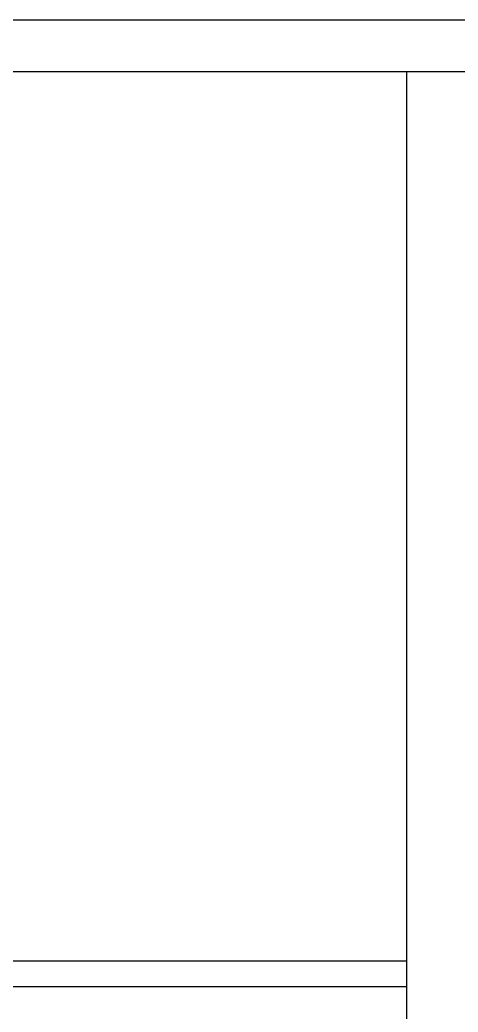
# Model space of a CAD drawing. Header units: millimetres. Extents: x 204800 to 233555, y -2285 to 8522.
# Drawn here: x 206220.4 to 206390.5, y 6863.9 to 7248.9 of the extents above; entities that cross this region are included whole.
import ezdxf

# ---------------------------------------------------------------- set-up
doc = ezdxf.new("R2010")
doc.units = ezdxf.units.MM
doc.layers.add('DIM【标注】', color=66, linetype='Continuous')

msp = doc.modelspace()

# ---------------------------------------------------------------- linework, layer by layer
at = {"layer": 'DIM【标注】', "color": 4, "ltscale": 6}
for p, q in [((205850.54, 7248.86), (207350.54, 7248.86)), ((205850.54, 7228.86), (207350.54, 7228.86)), ((206370.54, 7228.86), (206370.54, 4928.86)), ((205890.54, 6883.86), (206370.54, 6883.86)), ((205890.54, 6873.86), (206370.54, 6873.86))]:
    msp.add_line(p, q, dxfattribs=at)

doc.saveas('drawing.dxf')
